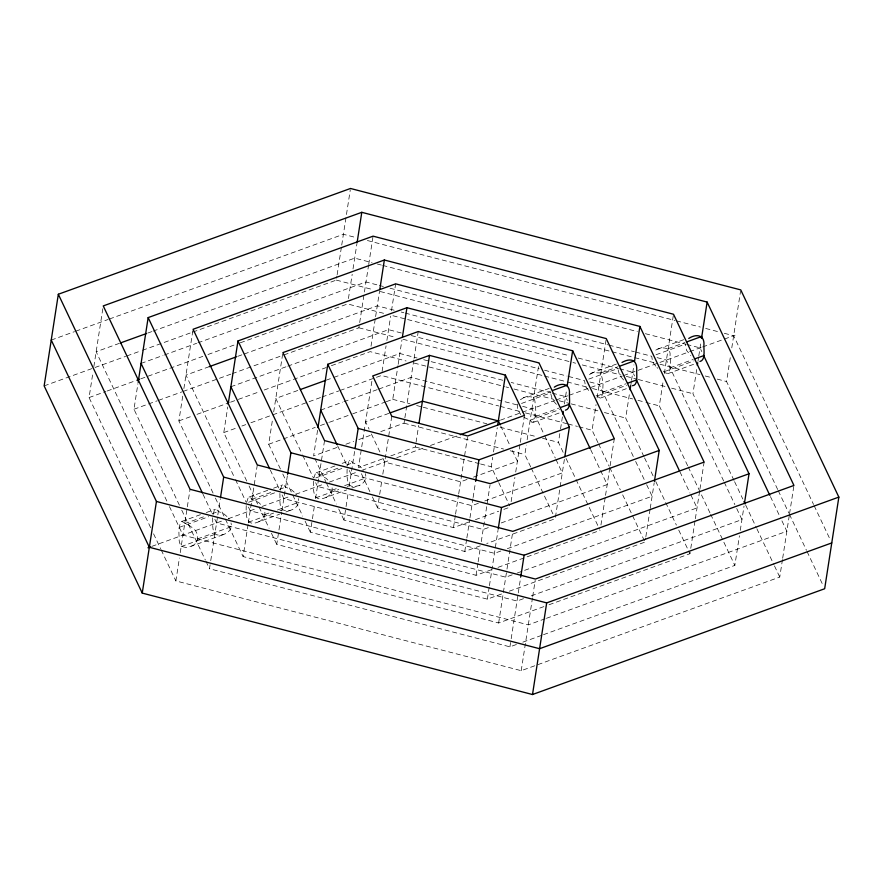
<?xml version="1.0" encoding="UTF-8"?>
<svg xmlns="http://www.w3.org/2000/svg" width="883" height="883" viewBox="0 0 883 883"><rect width="100%" height="100%" fill="white"/><g stroke="black" fill="none" stroke-linecap="round" stroke-linejoin="round"><path stroke-width="0.66" stroke-dasharray="4.42 3.31" d="M212.615 517.802C213.134 522.902 211.324 532.085 216.478 534.745C223.62 536.577 233.3 531.268 231.004 522.935M246.236 505.639C245.971 514.701 245.551 527.659 258.785 521.765L279.469 514.27M279.856 493.465C280.397 498.895 278.09 509.91 285.397 510.606C292.196 511.754 300.408 506.069 298.244 498.586M313.476 481.29C313.211 490.363 312.792 503.31 326.026 497.416L346.721 489.922M347.107 469.083C347.008 476.014 345.915 489.303 356.589 486.103C362.505 485.639 367.483 479.48 365.319 473.63M191.545 546.113C198.708 543.74 199.37 533.939 194.15 529.248C190.529 525.849 185.607 523.354 181.777 521.423C177.913 525.904 178.984 532.78 179.172 538.288C178.476 546.544 184.437 549.226 191.545 546.113L225.165 533.939M258.785 521.765C263.134 520.197 265.926 515.275 264.624 510.76M326.026 497.416C330.617 495.793 333.366 490.429 331.699 485.793M645.374 333.686L685.374 344.083L686.521 350.352L690.87 355.65M517.515 404.05L517.681 409.37L520.738 414.613M596.08 395.474L600.164 398.178L601.632 396.544L602.636 393.365L603.1 382.593L600.948 372.957L593.023 372.67L586.996 375.805M663.332 371.125C670.925 379.58 671.433 360.529 670.054 355.606C671.257 346.268 659.888 346.313 654.678 351.037M523.873 417.35L530.164 420.209L531.974 422.46L534.038 421.511L535.981 412.538L534.899 400.838L533.707 397.306L529.69 396.699L523.939 397.527L519.756 400.142M150.651 527.648L89.062 397.56L93.024 371.953M93.863 366.566L103.035 307.273M179.404 505.197L133.973 409.237L137.936 383.63M213.057 493.1L178.885 420.904L182.847 395.297M183.885 388.564L192.858 330.617M782.47 559.557L779.755 577.074L521.213 670.683L175.872 580.926L179.415 558.012M180.242 552.626L190.055 489.292M246.732 481.036L223.785 432.582L227.748 406.975M516.389 644.502L509.921 646.842L209.492 568.751L210.529 562.018M210.739 560.672L220.331 498.674M543.873 606.61L498.641 622.99L243.112 556.577L248.112 524.237M248.322 522.891L257.295 464.944M280.43 469.028L268.697 444.248L272.659 418.641M273.708 411.908L282.88 352.615M501.566 593.994L487.35 599.149L276.732 544.403L281.732 512.063M281.942 510.716L287.372 475.683M192.814 332.063L336.313 280.11L336.942 276.059M337.151 274.712L341.522 246.412M341.732 245.066L350.286 189.823M317.571 430.319L313.608 455.926L339.447 446.566M491.566 569.69L476.058 575.297L310.352 532.228L312.229 520.109M312.439 518.763L314.734 503.939M315.562 498.542L324.536 440.595M348.432 298.564L352.196 274.304M353.023 268.918L356.986 243.311M283.918 354.944L358.884 327.792L368.487 265.805M368.697 264.459L373.079 236.158M480.275 545.837L464.767 551.456L343.973 520.065L345.849 507.935M346.059 506.588L348.355 491.765M349.182 486.367L354.823 449.988M371.015 346.257L375.396 317.957M375.606 316.611L379.569 291.004M371.864 381.346L358.52 467.593L384.348 458.244M382.096 371.445L386.059 345.838M386.886 340.452L390.65 316.191M391.478 310.805L395.65 283.851M386.29 401.677L392.758 399.337L397.968 365.639M398.178 364.293L401.931 340.043M468.972 521.996L453.487 527.615L377.593 507.891L379.469 495.76M379.679 494.414L381.975 479.59M382.814 474.193L391.776 416.257M380.794 431.599L404.039 423.178L404.668 419.138M404.878 417.791L413.851 359.845M414.061 358.498L418.233 331.544M390.794 455.904L415.33 447.019L418.674 425.463M453.487 527.615L455.363 515.484M455.573 514.138L458.487 495.275M458.696 493.917L467.46 437.328M464.767 551.456L466.643 539.325M466.853 537.979L469.778 519.116M469.988 517.769L472.902 498.906M473.111 497.548L475.407 482.725M498.155 481.401L491.224 466.743L492.681 457.317M493.52 451.919L497.272 427.67M476.058 575.297L477.935 563.177M478.144 561.831L480.44 547.007M481.279 541.61L490.032 485.01M487.35 599.149L489.226 587.018M489.436 585.672L497.99 530.418M511.136 501.654L514.888 477.394M515.716 472.008L520.098 443.707M520.308 442.361L524.48 415.407M498.641 622.99L506.776 570.44M506.985 569.094L512.615 532.703M530.683 466.908L524.844 454.579L526.301 445.142M527.14 439.756L539.027 362.935M509.921 646.842L510.97 640.098M511.18 638.751L520.771 576.765M521.213 670.683L532.482 597.912M532.692 596.566L535.186 580.396M563.155 452.317L558.464 442.405L560.341 430.275M560.55 428.928L562.427 416.798M564.414 403.995L566.698 389.171M564.38 459.425L555.208 518.718L486.732 543.509M597.968 442.659L592.085 430.231L596.047 404.624M597.096 397.891L606.268 338.597M600.948 524.999L605.33 496.699M605.539 495.352L609.921 467.052M610.131 465.705L614.303 438.752M643.972 456.643L625.705 418.056L629.667 392.449M630.716 385.716L631.334 381.666M631.544 380.319L633.95 364.822M687.647 465.705L659.325 405.882L663.288 380.275M664.336 373.542L673.508 314.249M509.314 591.191L645.02 542.063L645.65 538.012M645.859 536.665L650.031 509.712M650.241 508.365L654.204 482.769M734.005 480.44L692.945 393.708L696.908 368.101M697.956 361.368L698.585 357.328M698.784 355.981L700.981 341.831M549.049 604.745L689.932 553.729L690.561 549.69M690.771 548.343L695.153 520.043M695.362 518.696L699.744 490.396M699.943 489.05L704.115 462.096M777.669 489.48L726.566 381.533L730.528 355.937M731.786 347.847L740.55 291.247M543.531 634.667L734.844 565.407L739.435 535.76M740.274 530.363L744.027 506.114M782.68 558.211L789.347 515.087M789.557 513.74L793.938 485.44M347.494 465.882L348.873 461.632L350.838 460.462L352.836 462.791L359.69 466.058L363.741 470.297M213.013 514.568L214.293 510.484L216.258 509.138L218.355 511.478L223.763 513.774L228.233 517.604M246.633 502.394L248.09 498.023L249.977 496.986L251.975 499.303L258.829 502.582L262.692 506.544M280.253 490.22L281.534 486.136L283.41 484.767L285.595 487.14L291.302 489.612L295.474 493.266M313.873 478.045L315.33 473.674L317.218 472.637L319.216 474.966L326.07 478.233L329.933 482.195M51.247 340.065L74.514 331.644M75.806 331.18L108.123 319.48M109.415 319.006L343.41 234.293L356.721 237.748M119.426 343.321L96.148 351.743L167.119 501.654M147.858 333.023L151.744 331.622M153.035 331.147L354.69 258.134L372.03 262.637M44.15 385.893L125.596 356.401M126.887 355.937L141.103 350.783M142.395 350.319L191.523 332.527M141.059 363.41L163.035 355.463M164.326 354.988L196.644 343.288M197.935 342.825L365.981 281.975L378.001 285.099M89.062 397.56L105.861 391.478M107.163 391.003L135.596 380.705M140.772 378.84L202.814 356.368M207.991 354.502L235.132 344.668M240.308 342.803L347.604 303.951L383.597 313.31M209.238 366.666L185.971 375.087L234.878 478.398M237.67 356.368L242.847 354.491M244.138 354.028L377.273 305.827L394.569 310.319M133.973 409.237L157.24 400.805M158.532 400.341L181.799 391.92M183.09 391.445L230.916 374.127M232.207 373.664L282.626 355.408M230.882 386.754L286.456 366.633M287.748 366.169L388.564 329.668L401.886 333.134M178.885 420.904L191.81 416.224M196.975 414.348L229.293 402.648M230.584 402.184L237.041 399.844M238.333 399.381L259.017 391.886M264.183 390.021L326.235 367.549M331.401 365.683L370.176 351.644L406.114 360.981M297.759 390.474L275.794 398.432L302.196 454.193M326.191 380.187L332.648 377.847M333.94 377.372L399.844 353.52L417.085 357.99M223.785 432.582L236.71 427.902M241.887 426.025L245.761 424.624M250.927 422.747L320.717 397.482M322.019 397.008L338.818 390.926M340.11 390.463L381.467 375.485L498.774 405.981M320.706 410.109L342.659 402.151M343.951 401.688L377.549 389.524M378.84 389.05L411.136 377.361L517.328 404.966M268.697 444.248L315.22 427.405M320.386 425.529L328.145 422.725M329.436 422.262L351.401 414.304M352.692 413.84L384.999 402.14M388.851 413.365L365.606 421.776L369.083 429.105M345.904 444.226L353.664 441.423M358.829 439.546L373.034 434.403M181.777 521.423L201.181 514.403M206.346 512.537L215.397 509.259M249.017 497.085L268.421 490.054M273.587 488.189L282.637 484.91M316.269 472.736L335.661 465.716M342.129 463.376L349.889 460.562M523.354 397.758L549.215 388.399M590.595 373.41L616.455 364.05M657.835 349.061L683.696 339.701M184.735 523.652L203.642 516.809M212.052 513.763L218.355 511.478M251.975 499.303L272.99 491.699M279.293 489.414L285.595 487.14M319.216 474.966L340.231 467.35M346.533 465.076L352.836 462.791M533.707 397.306L550.517 391.213M600.948 372.957L617.758 366.875M668.188 348.608L684.998 342.527M179.293 527.35L208.708 516.698M248.631 502.25L275.949 492.361M315.871 477.902L343.189 468.012M521.533 403.443L550.948 392.792L511.202 382.46M588.773 379.094L618.188 368.443M656.014 354.745L685.44 344.094M151.854 546.367L221.832 521.036M228.311 518.685L255.529 508.829M262.008 506.489L289.227 496.632M295.706 494.292L322.924 484.436M329.403 482.085L356.611 472.228M361.798 470.352L390.308 460.032M396.787 457.692L425.297 447.361M430.485 445.485L458.994 435.164M500.462 420.153L554.899 400.441M556.191 399.977L567.857 395.75M569.149 395.286L622.283 376.048M623.586 375.573L688.376 352.118M689.678 351.644L701.345 347.416M702.636 346.953L735.031 335.22M197.56 538.906L231.18 526.732M264.812 514.557L271.114 512.272M277.417 509.988L298.432 502.383M332.052 490.208L338.355 487.935M344.657 485.65L365.672 478.034M535.606 416.511L558.718 408.145M602.846 392.162L625.959 383.796M670.087 367.825L693.21 359.447M181.181 546.566L214.812 534.392M248.432 522.217L273.642 513.089M279.944 510.804L282.052 510.043M315.673 497.869L338.785 489.502M347.196 486.456L349.293 485.694M530.164 420.209L559.579 409.557M597.405 395.86L626.82 385.209M664.645 371.522L694.06 360.871M285.937 511.93L292.405 509.59M351.887 488.056L359.646 485.242M533.111 422.438L560.275 412.604M600.363 398.09L627.515 388.255M667.603 373.741L694.755 363.917M467.03 479.458L460.573 481.798L384.69 462.074L382.957 458.409M473.487 477.118L517.394 461.224L512.184 450.231M478.321 503.299L471.864 505.639L351.07 474.248L349.315 470.54M484.778 500.959L562.294 472.891L555.871 459.326M475.429 519.668L498.674 511.246M503.84 509.381L510.297 507.041M488.321 527.615L483.156 529.48L317.45 486.412L315.684 482.703M501.246 522.935L607.206 484.568L590.197 448.63M500.904 550.992L494.436 553.332L283.818 498.586L282.063 494.866M507.361 548.652L652.118 496.246L645.65 482.571M498.023 567.35L600.12 530.385M512.195 574.833L505.727 577.173L250.198 510.76L248.432 507.03M517.361 572.968L697.029 507.913L690.55 494.226M523.487 598.685L517.019 601.025L216.578 522.935L214.812 519.193M531.235 595.87L741.941 519.59L735.451 505.871M545.109 618.784L528.31 624.866L182.958 535.109L169.47 506.61M546.4 618.31L786.852 531.257L780.395 517.626M522.846 642.162L542.239 635.142M367.383 240.518L675.053 320.485M676.389 320.838L700.362 327.063M705.694 328.454L719.016 331.909M724.336 333.299L733.663 335.717L813.552 504.469M377.361 264.028L381.357 265.066M382.692 265.408L637.371 331.6M686.709 344.425L700.042 347.891L701.797 351.611M379.337 285.452L383.343 286.489M390.021 288.222L607.67 344.8M609.005 345.143L634.369 351.732M635.705 352.085L651.731 356.246L652.614 361.92L656.709 367.372M657.073 357.637L666.422 360.065L723.652 480.948M336.313 280.11L373.608 289.801M380.264 291.533L610.694 351.423M612.018 351.765L633.332 357.306M634.667 357.648L654.645 362.847M659.976 364.226L699.932 374.613M705.263 375.992L711.919 377.725M717.25 379.116L726.566 381.533M401.224 312.052L403.884 312.748M405.22 313.09L568.917 355.639M578.233 358.056L618.155 368.432M619.491 368.774L632.802 372.24L634.568 375.97M392.935 315.739L406.268 319.204M407.604 319.547L571.61 362.173M572.946 362.516L575.606 363.211M582.272 364.944L620.948 374.999M626.279 376.379L636.941 379.149M638.277 379.502L666.279 386.776M671.61 388.167L692.945 393.708M411.224 335.562L539.193 368.818M544.524 370.209L567.184 376.092M568.52 376.445L584.513 380.595L585.65 386.875L590.55 392.593M589.844 381.986L599.182 384.414L633.299 456.478M358.884 327.792L396.279 337.516M402.957 339.249L543.155 375.694M544.491 376.037L565.86 381.588M567.195 381.931L587.217 387.14M592.559 388.531L632.625 398.939M637.967 400.33L644.634 402.063M645.97 402.416L659.325 405.882M423.708 359.712L503.255 380.385M552.294 393.134L565.55 396.588L567.316 400.297M414.094 363.056L504.601 386.577M505.926 386.92L508.586 387.615M513.917 388.995L553.84 399.381M559.16 400.761L569.811 403.531M571.135 403.873L599.093 411.136M604.413 412.516L625.705 418.056M522.648 406.346L531.93 408.752L544.193 434.657M500.109 406.323L520.098 411.522M525.429 412.902L566.754 423.641M568.089 423.995L577.416 426.412M578.751 426.765L592.085 430.231M392.758 399.337L409.988 403.807M416.621 405.54L421.919 406.908M423.244 407.262L486.875 423.796M500.131 427.24L537.25 436.886M542.559 438.266L558.464 442.405M404.039 423.178L503.608 449.05M510.242 450.783L524.844 454.579M415.33 447.019L479.237 463.63M480.573 463.983L491.224 466.743M657.791 368.244L656.974 367.604M623.63 379.999L619.59 375.297L618.089 369.712M556.378 404.348L552.35 399.646L550.849 394.05M295.915 493.807L296.313 494.37M228.664 518.155L229.072 518.718M814.137 505.705L829.998 539.204M778.265 490.727L788.828 513.056M789.424 514.303L806.455 550.286M807.04 551.522L823.486 586.268M770.429 496.566L779.81 516.389M734.59 481.676L742.802 499.016M745.738 505.219L756.29 527.515M756.874 528.751L773.894 564.69M774.479 565.926L779.755 577.074M724.237 482.195L734.855 504.635M688.232 466.952L710.064 513.056M710.66 514.303L734.844 565.407M679.943 471.82L689.954 492.979M644.557 457.891L653.398 476.555M655.76 481.533L676.378 525.098M678.74 530.076L689.932 553.729M635.65 461.445L645.065 481.334M598.553 443.895L609.149 466.257M609.734 467.504L620.319 489.866M622.67 494.844L645.02 542.063M566.091 458.509L599.524 529.149M544.778 435.893L555.297 458.089M531.268 468.145L552.868 513.785M500.628 425.816L509.877 445.352M498.74 482.626L509.723 505.816M371.39 433.983L380.639 453.52M361.412 473.696L370.076 492.019M372.394 496.897L377.593 507.891M337.637 445.871L346.975 465.606M314.778 458.387L325.871 481.82M326.456 483.056L336.379 504.027M338.719 508.961L343.973 520.065M302.781 455.44L313.333 477.736M282.781 473.994L292.163 493.818M292.748 495.054L302.726 516.125M305.076 521.08L310.352 532.228M270.297 470.01L279.701 489.888M249.083 486.003L258.498 505.882M259.083 507.129L269.083 528.255M271.434 533.222L276.732 544.403M235.474 479.646L246.081 502.052M215.419 498.078L224.845 517.99M225.43 519.237L243.112 556.577M203.013 494.27L212.45 514.215M181.755 510.175L205.353 560.032M205.949 561.279L209.492 568.751M153.576 533.84L160.618 548.707M161.203 549.954L175.872 580.926"/><path stroke-width="1.32" d="M565.407 410.187C571.191 408.95 569.226 398.785 569.414 394.083C570.462 383.52 561.709 382.151 554.281 387.162M632.46 385.705C638.288 385.407 636.488 374.745 636.72 370.419C637.383 359.69 630.617 357.615 622.007 362.449M699.888 361.489C705.672 360.264 703.718 350.087 703.906 345.385C704.943 334.834 696.19 333.454 688.762 338.465M58.333 294.249L44.15 385.893L142.24 593.1L532.504 694.524L824.667 588.751L838.85 497.107L740.76 289.9L350.496 188.476L58.333 294.249L156.434 501.467L142.24 593.1M138.145 382.284L148.156 317.593L373.079 236.158L673.508 314.249L749.027 473.763L744.446 503.409M228.167 404.282L237.98 340.937L395.65 283.851L606.268 338.597L659.215 450.418L654.413 481.423M220.54 497.328L223.675 477.118L148.156 317.593M287.582 474.337L290.915 452.769L237.98 340.937M317.99 427.626L327.792 364.282L418.233 331.544L539.027 362.935L569.392 427.074L564.8 456.721M357.196 241.964L361.787 212.317L707.128 302.074L793.938 485.44L535.396 579.049L190.055 489.292L103.245 305.926L361.787 212.317M355.032 448.641L358.156 428.421L327.792 364.282M379.778 289.657L384.359 260.01L639.888 326.423L704.115 462.096L512.824 531.356L257.295 464.944L193.068 329.271L384.359 260.01M402.35 337.35L406.942 307.703L572.648 350.772L614.303 438.752L490.242 483.663L324.536 440.595L282.88 352.615L406.942 307.703M419.083 422.769L429.513 355.385L505.407 375.109L524.48 415.407L467.67 435.981L391.776 416.257L372.703 375.959L429.513 355.385M475.617 481.378L478.961 459.822L569.392 427.074M497.692 424.977L505.407 375.109M498.2 529.072L501.533 507.515L659.215 450.418M520.771 576.765L524.116 555.208L749.027 473.763M562.846 414.105L563.266 411.412M567.228 385.805L572.648 350.772M532.504 694.524L546.687 602.89L838.85 497.107M630.087 389.756L630.716 385.716M634.469 361.456L639.888 326.423M697.327 365.407L697.747 362.714M701.499 338.454L707.128 302.074M120.717 342.847L146.567 333.487M136.887 380.242L139.47 379.304M209.238 366.666L236.379 356.831M300.341 389.546L324.9 380.65M390.143 412.891L422.427 401.202L498.31 420.926L500.043 424.591M552.615 390.452L567.327 385.131M619.866 366.114L634.568 360.783M687.106 341.765L701.819 336.434M147.969 547.78L150.552 546.842M460.297 434.701L499.171 420.617M560.826 407.383L569.226 404.337M628.067 383.034L636.466 379.988M695.307 358.686L703.707 355.65M831.753 542.935L539.59 648.707L149.337 547.283L51.247 340.065M358.156 428.421L478.961 459.822M290.915 452.769L501.533 507.515M223.675 477.118L524.116 555.208M156.434 501.467L546.687 602.89M703.563 355.33L769.833 495.33M743.972 501.5L745.153 503.972M636.334 379.701L679.347 470.573M569.071 404.017L590.197 448.63M320.706 410.109L337.052 444.646M230.882 386.754L269.701 468.763M141.059 363.41L202.417 493.023"/></g></svg>
